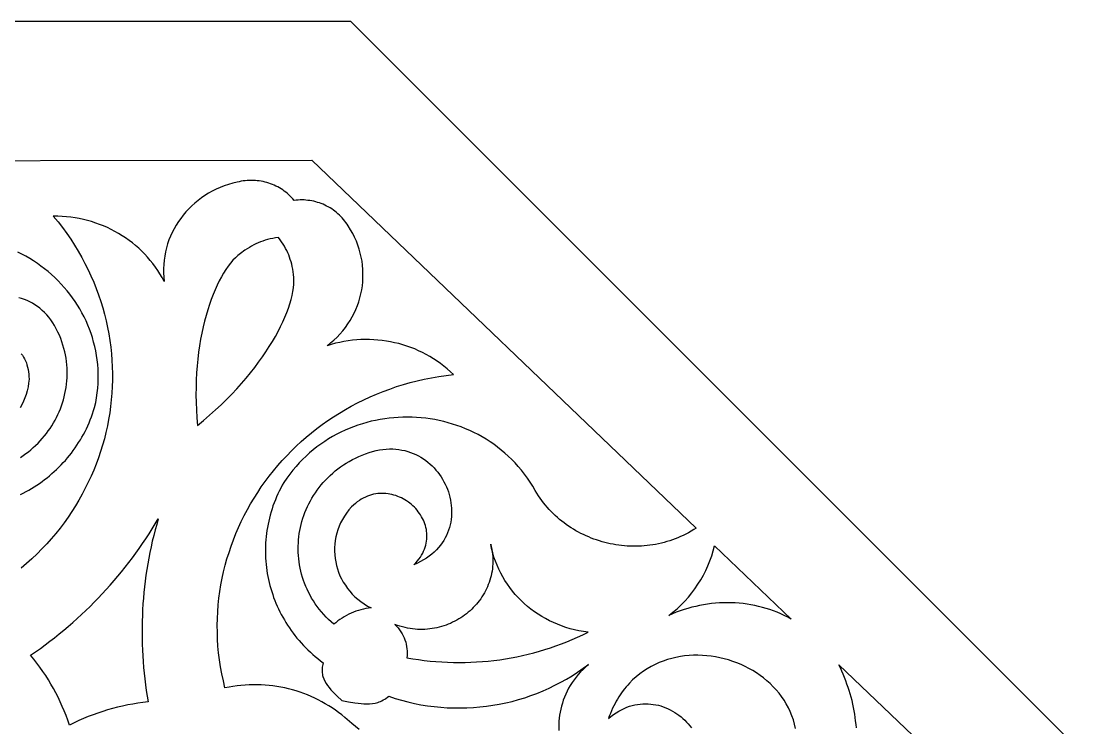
# Model space of a CAD drawing. Extents: x -118 to 118, y -118 to 119.
# Drawn here: x 18.2 to 118.2, y 52.5 to 118.5 of the extents above; entities that cross this region are included whole.
import ezdxf

# ---------------------------------------------------------------- set-up
doc = ezdxf.new("R2010")
doc.units = 0
doc.header["$MEASUREMENT"] = 0
doc.layers.get('0').update_dxf_attribs({"linetype": 'CONTINUOUS'})
doc.layers.add('LAYER_1', color=18, linetype='CONTINUOUS')

msp = doc.modelspace()

# ---------------------------------------------------------------- linework, layer by layer
msp.add_lwpolyline([(118.2, 49.32), (48.97, 118.54), (-48.93, 118.54), (-118.16, 49.32), (-118.16, -48.58), (-48.93, -117.81), (48.97, -117.81), (118.2, -48.58)], close=True)
at = {"layer": 'LAYER_1'}
for points in [[(-5.44, 105.5), (45.33, 105.59), (81.25, 71.2), (81.02, 71.05), (80.78, 70.9), (80.53, 70.76), (80.29, 70.64), (80.04, 70.51), (79.79, 70.4), (79.54, 70.29), (79.28, 70.19), (79.03, 70.09), (78.77, 70.01), (78.51, 69.93), (78.25, 69.85), (77.99, 69.79), (77.73, 69.73), (77.46, 69.67), (77.2, 69.63), (76.93, 69.59), (76.67, 69.56), (76.4, 69.53), (76.13, 69.51), (75.87, 69.5), (75.6, 69.49), (75.33, 69.49), (75.07, 69.5), (74.8, 69.51), (74.54, 69.53), (74.27, 69.56), (74.01, 69.59), (73.75, 69.63), (73.48, 69.68), (73.22, 69.73), (72.96, 69.79), (72.71, 69.85), (72.45, 69.92), (72.2, 69.99), (71.94, 70.08), (71.69, 70.16), (71.44, 70.26), (71.2, 70.36), (70.96, 70.46), (70.71, 70.58), (70.48, 70.69), (70.24, 70.82), (70.01, 70.95), (69.78, 71.08), (69.55, 71.22), (69.33, 71.37), (69.11, 71.52), (68.9, 71.68), (68.69, 71.84), (68.48, 72.01), (68.28, 72.18), (68.08, 72.36), (67.88, 72.55), (67.69, 72.74), (67.51, 72.93), (67.33, 73.14), (67.15, 73.34), (66.98, 73.55), (66.82, 73.77), (66.66, 73.99), (66.5, 74.22), (66.35, 74.45), (66.21, 74.69), (65.97, 75.1), (65.73, 75.49), (65.47, 75.87), (65.19, 76.24), (64.91, 76.6), (64.62, 76.95), (64.32, 77.28), (64.01, 77.6), (63.69, 77.91), (63.37, 78.2), (63.03, 78.49), (62.69, 78.76), (62.33, 79.02), (61.98, 79.26), (61.61, 79.5), (61.24, 79.72), (60.86, 79.93), (60.48, 80.12), (60.09, 80.31), (59.69, 80.48), (59.29, 80.64), (58.89, 80.78), (58.48, 80.92), (58.07, 81.04), (57.66, 81.15), (57.24, 81.24), (56.82, 81.33), (56.4, 81.4), (55.98, 81.45), (55.55, 81.5), (55.12, 81.53), (54.7, 81.55), (54.27, 81.56), (53.84, 81.56), (53.41, 81.54), (52.99, 81.51), (52.56, 81.47), (52.14, 81.41), (51.71, 81.34), (51.29, 81.26), (50.87, 81.17), (50.46, 81.06), (50.05, 80.94), (49.64, 80.81), (49.23, 80.66), (48.83, 80.51), (48.43, 80.34), (48.04, 80.15), (47.65, 79.96), (47.27, 79.75), (46.9, 79.52), (46.53, 79.29), (46.17, 79.04), (45.81, 78.78), (45.46, 78.51), (45.12, 78.22), (44.79, 77.92), (44.47, 77.61), (44.15, 77.28), (43.85, 76.95), (43.55, 76.6), (43.26, 76.23), (42.99, 75.85), (42.72, 75.46), (42.57, 75.19), (42.42, 74.92), (42.29, 74.65), (42.16, 74.38), (42.03, 74.1), (41.92, 73.82), (41.81, 73.54), (41.7, 73.26), (41.61, 72.98), (41.52, 72.7), (41.44, 72.41), (41.36, 72.13), (41.3, 71.84), (41.24, 71.55), (41.18, 71.26), (41.13, 70.98), (41.09, 70.69), (41.06, 70.4), (41.03, 70.11), (41.01, 69.82), (41, 69.53), (40.99, 69.24), (40.99, 68.95), (41, 68.66), (41.01, 68.38), (41.03, 68.09), (41.05, 67.8), (41.09, 67.51), (41.13, 67.23), (41.17, 66.94), (41.22, 66.66), (41.28, 66.38), (41.34, 66.1), (41.42, 65.82), (41.49, 65.54), (41.58, 65.26), (41.67, 64.99), (41.76, 64.71), (41.87, 64.44), (41.97, 64.17), (42.09, 63.91), (42.21, 63.64), (42.34, 63.38), (42.47, 63.12), (42.61, 62.86), (42.76, 62.61), (42.91, 62.36), (43.06, 62.11), (43.23, 61.86), (43.4, 61.62), (43.57, 61.38), (43.75, 61.14), (43.94, 60.91), (44.14, 60.68), (44.34, 60.46), (44.54, 60.23), (44.75, 60.02), (44.97, 59.8), (45.19, 59.59), (45.42, 59.39), (45.65, 59.19), (45.89, 58.99), (46.14, 58.8), (46.39, 58.61), (46.36, 58.46), (46.33, 58.32), (46.31, 58.18), (46.3, 58.04), (46.29, 57.91), (46.3, 57.79), (46.31, 57.66), (46.32, 57.55), (46.34, 57.43), (46.37, 57.32), (46.45, 57.1), (46.54, 56.89), (46.66, 56.68), (46.8, 56.48), (46.95, 56.29), (47.12, 56.09), (47.3, 55.9), (47.69, 55.5), (48.12, 55.07), (48.76, 54.97), (49.36, 54.87), (49.65, 54.82), (49.93, 54.79), (50.2, 54.77), (50.47, 54.76), (50.73, 54.76), (50.99, 54.79), (51.25, 54.83), (51.38, 54.87), (51.51, 54.9), (51.63, 54.95), (51.76, 55), (51.88, 55.06), (52.01, 55.13), (52.14, 55.2), (52.26, 55.28), (52.39, 55.38), (52.51, 55.48), (53.11, 55.28), (53.71, 55.1), (54.31, 54.95), (54.92, 54.81), (55.53, 54.69), (56.14, 54.59), (56.75, 54.51), (57.37, 54.45), (57.98, 54.41), (58.59, 54.39), (59.21, 54.38), (59.82, 54.39), (60.43, 54.43), (61.04, 54.48), (61.65, 54.54), (62.25, 54.63), (62.85, 54.74), (63.45, 54.86), (64.05, 55), (64.63, 55.16), (65.22, 55.34), (65.8, 55.54), (66.37, 55.75), (66.94, 55.98), (67.5, 56.23), (68.05, 56.5), (68.59, 56.78), (69.13, 57.08), (69.66, 57.4), (70.17, 57.73), (70.68, 58.09), (71.18, 58.46), (70.92, 58.23), (70.68, 57.99), (70.44, 57.75), (70.23, 57.51), (70.02, 57.26), (69.83, 57), (69.65, 56.75), (69.48, 56.48), (69.32, 56.22), (69.18, 55.95), (69.05, 55.67), (68.94, 55.4), (68.83, 55.12), (68.74, 54.84), (68.66, 54.56), (68.59, 54.28), (68.53, 53.99), (68.48, 53.71), (68.45, 53.42), (68.42, 53.14), (68.41, 52.85), (68.41, 52.56), (68.42, 52.28)], [(49.74, 52.38), (49.08, 52.93), (48.42, 53.49), (48.41, 53.49), (48.12, 53.73), (47.83, 53.96), (47.53, 54.18), (47.22, 54.39), (46.91, 54.59), (46.59, 54.78), (46.26, 54.97), (45.93, 55.14), (45.6, 55.3), (45.26, 55.46), (44.92, 55.6), (44.58, 55.73), (44.23, 55.86), (43.88, 55.97), (43.52, 56.08), (43.16, 56.17), (42.8, 56.25), (42.44, 56.33), (42.07, 56.39), (41.7, 56.44), (41.33, 56.49), (40.96, 56.52), (40.59, 56.54), (40.21, 56.55), (39.84, 56.55), (39.46, 56.54), (39.09, 56.52), (38.71, 56.49), (38.34, 56.45), (37.96, 56.4), (37.59, 56.33), (37.21, 56.26), (37.06, 56.91), (36.92, 57.57), (36.8, 58.22), (36.7, 58.87), (36.62, 59.52), (36.56, 60.17), (36.52, 60.82), (36.5, 61.46), (36.49, 62.1), (36.5, 62.74), (36.53, 63.38), (36.58, 64.01), (36.65, 64.64), (36.73, 65.27), (36.83, 65.89), (36.95, 66.5), (37.09, 67.12), (37.24, 67.72), (37.4, 68.33), (37.59, 68.92), (37.79, 69.51), (38, 70.1), (38.23, 70.68), (38.48, 71.25), (38.74, 71.81), (39.02, 72.37), (39.31, 72.92), (39.61, 73.47), (39.93, 74), (40.27, 74.53), (40.61, 75.05), (40.97, 75.55), (41.35, 76.05), (41.74, 76.54), (42.14, 77.03), (42.55, 77.5), (42.98, 77.96), (43.42, 78.41), (43.87, 78.85), (44.33, 79.28), (44.81, 79.69), (45.3, 80.1), (45.8, 80.49), (46.31, 80.88), (46.83, 81.24), (47.36, 81.6), (47.9, 81.94), (48.46, 82.28), (49.02, 82.59), (49.59, 82.9), (50.18, 83.18), (50.77, 83.46), (51.37, 83.72), (51.99, 83.96), (52.61, 84.19), (53.24, 84.41), (53.88, 84.61), (54.52, 84.79), (55.18, 84.96), (55.84, 85.11), (56.51, 85.24), (57.19, 85.36), (57.88, 85.46), (58.57, 85.54), (58.28, 85.81), (57.98, 86.08), (57.67, 86.33), (57.36, 86.57), (57.03, 86.8), (56.7, 87.02), (56.36, 87.23), (56.02, 87.42), (55.67, 87.6), (55.31, 87.77), (54.95, 87.93), (54.58, 88.07), (54.21, 88.2), (53.83, 88.32), (53.45, 88.43), (53.07, 88.52), (52.69, 88.6), (52.3, 88.67), (51.9, 88.73), (51.51, 88.77), (51.12, 88.8), (50.72, 88.82), (50.32, 88.82), (49.92, 88.81), (49.53, 88.78), (49.13, 88.75), (48.73, 88.69), (48.33, 88.63), (47.94, 88.55), (47.54, 88.46), (47.15, 88.35), (46.76, 88.23), (47.08, 88.49), (47.39, 88.76), (47.69, 89.04), (47.96, 89.33), (48.23, 89.64), (48.47, 89.95), (48.7, 90.27), (48.91, 90.6), (49.1, 90.94), (49.28, 91.28), (49.44, 91.63), (49.59, 91.99), (49.71, 92.35), (49.82, 92.72), (49.92, 93.09), (49.99, 93.46), (50.05, 93.84), (50.09, 94.22), (50.11, 94.6), (50.11, 94.98), (50.1, 95.36), (50.07, 95.75), (50.02, 96.13), (49.95, 96.51), (49.86, 96.89), (49.76, 97.26), (49.63, 97.63), (49.49, 98), (49.33, 98.37), (49.15, 98.73), (48.95, 99.08), (48.73, 99.43), (48.63, 99.59), (48.52, 99.74), (48.41, 99.89), (48.29, 100.04), (48.17, 100.18), (48.04, 100.32), (47.91, 100.45), (47.77, 100.57), (47.63, 100.69), (47.49, 100.81), (47.34, 100.91), (47.19, 101.02), (47.03, 101.12), (46.87, 101.21), (46.71, 101.29), (46.55, 101.37), (46.38, 101.45), (46.21, 101.52), (46.04, 101.58), (45.86, 101.63), (45.69, 101.68), (45.51, 101.73), (45.33, 101.77), (45.15, 101.8), (44.97, 101.82), (44.78, 101.84), (44.6, 101.86), (44.41, 101.86), (44.23, 101.86), (44.04, 101.85), (43.86, 101.84), (43.67, 101.82), (43.55, 101.96), (43.43, 102.09), (43.3, 102.22), (43.17, 102.35), (43.04, 102.47), (42.9, 102.58), (42.75, 102.69), (42.61, 102.79), (42.45, 102.89), (42.3, 102.99), (42.14, 103.07), (41.98, 103.16), (41.82, 103.23), (41.65, 103.3), (41.48, 103.37), (41.31, 103.43), (41.13, 103.48), (40.96, 103.53), (40.78, 103.57), (40.6, 103.61), (40.41, 103.64), (40.23, 103.66), (40.05, 103.68), (39.86, 103.69), (39.67, 103.69), (39.48, 103.68), (39.3, 103.67), (39.11, 103.66), (38.92, 103.63), (38.73, 103.6), (38.54, 103.56), (38.35, 103.52), (37.94, 103.42), (37.54, 103.3), (37.15, 103.17), (36.77, 103.02), (36.39, 102.86), (36.03, 102.68), (35.68, 102.48), (35.34, 102.27), (35.02, 102.05), (34.7, 101.82), (34.4, 101.57), (34.11, 101.3), (33.83, 101.03), (33.57, 100.75), (33.31, 100.45), (33.08, 100.14), (32.86, 99.83), (32.65, 99.5), (32.46, 99.17), (32.28, 98.82), (32.12, 98.47), (31.98, 98.12), (31.85, 97.75), (31.75, 97.38), (31.65, 97), (31.58, 96.62), (31.52, 96.24), (31.49, 95.84), (31.47, 95.45), (31.47, 95.05), (31.49, 94.65), (31.53, 94.25), (31.34, 94.6), (31.14, 94.94), (30.93, 95.27), (30.71, 95.59), (30.48, 95.91), (30.23, 96.21), (29.98, 96.51), (29.71, 96.8), (29.44, 97.07), (29.15, 97.34), (28.86, 97.6), (28.56, 97.85), (28.25, 98.08), (27.93, 98.31), (27.6, 98.52), (27.27, 98.73), (26.93, 98.92), (26.58, 99.1), (26.23, 99.27), (25.87, 99.43), (25.5, 99.57), (25.13, 99.7), (24.75, 99.83), (24.37, 99.93), (23.98, 100.03), (23.59, 100.11), (23.2, 100.18), (22.8, 100.24), (22.4, 100.28), (21.99, 100.31), (21.58, 100.33), (21.17, 100.33), (21.61, 99.8), (22.02, 99.27), (22.42, 98.73), (22.8, 98.18), (23.16, 97.62), (23.5, 97.06), (23.83, 96.49), (24.13, 95.92), (24.42, 95.34), (24.69, 94.76), (24.95, 94.17), (25.18, 93.58), (25.4, 92.98), (25.61, 92.38), (25.79, 91.78), (25.96, 91.17), (26.11, 90.56), (26.24, 89.95), (26.36, 89.34), (26.46, 88.73), (26.54, 88.11), (26.6, 87.49), (26.65, 86.88), (26.68, 86.26), (26.7, 85.64), (26.69, 85.02), (26.68, 84.41), (26.64, 83.79), (26.59, 83.18), (26.52, 82.57), (26.44, 81.95), (26.34, 81.35), (26.22, 80.74), (26.08, 80.14), (25.94, 79.54), (25.77, 78.94), (25.59, 78.35), (25.39, 77.77), (25.18, 77.18), (24.95, 76.61), (24.7, 76.03), (24.44, 75.47), (24.16, 74.91), (23.87, 74.35), (23.56, 73.81), (23.24, 73.27), (22.9, 72.73), (22.55, 72.21), (22.18, 71.69), (21.8, 71.18), (21.4, 70.68), (20.98, 70.19), (20.55, 69.71), (20.11, 69.24), (19.65, 68.78), (19.17, 68.32), (18.68, 67.88), (18.18, 67.45)], [(18.09, 74.32), (18.36, 74.46), (18.62, 74.6), (18.88, 74.74), (19.13, 74.89), (19.39, 75.05), (19.63, 75.21), (19.88, 75.37), (20.12, 75.55), (20.36, 75.72), (20.59, 75.9), (20.82, 76.09), (21.04, 76.28), (21.26, 76.48), (21.48, 76.68), (21.69, 76.88), (21.9, 77.09), (22.1, 77.31), (22.3, 77.52), (22.49, 77.75), (22.68, 77.98), (22.86, 78.21), (23.04, 78.44), (23.21, 78.69), (23.38, 78.93), (23.54, 79.18), (23.7, 79.43), (23.85, 79.69), (24, 79.95), (24.14, 80.21), (24.27, 80.48), (24.4, 80.75), (24.52, 81.03), (24.63, 81.31), (24.74, 81.59), (24.84, 81.88), (24.94, 82.17), (25.03, 82.46), (25.13, 82.92), (25.21, 83.37), (25.27, 83.83), (25.32, 84.28), (25.35, 84.72), (25.37, 85.17), (25.37, 85.61), (25.35, 86.04), (25.32, 86.48), (25.27, 86.91), (25.21, 87.33), (25.14, 87.75), (25.05, 88.17), (24.94, 88.58), (24.83, 88.99), (24.7, 89.39), (24.55, 89.78), (24.4, 90.17), (24.23, 90.55), (24.05, 90.93), (23.85, 91.3), (23.65, 91.67), (23.43, 92.02), (23.2, 92.37), (22.96, 92.71), (22.71, 93.05), (22.45, 93.38), (22.18, 93.69), (21.9, 94), (21.61, 94.31), (21.31, 94.6), (21, 94.88), (20.68, 95.16), (20.36, 95.42), (20.02, 95.68), (19.68, 95.92), (19.33, 96.16), (18.97, 96.38), (18.6, 96.6), (18.23, 96.8), (17.85, 96.99)], [(18.11, 77.8), (18.36, 77.97), (18.6, 78.15), (18.84, 78.33), (19.08, 78.52), (19.3, 78.72), (19.52, 78.92), (19.74, 79.13), (19.94, 79.35), (20.14, 79.57), (20.34, 79.8), (20.52, 80.03), (20.7, 80.27), (20.87, 80.51), (21.03, 80.76), (21.19, 81.02), (21.33, 81.27), (21.47, 81.53), (21.6, 81.8), (21.72, 82.07), (21.83, 82.34), (21.94, 82.62), (22.03, 82.9), (22.12, 83.18), (22.2, 83.47), (22.26, 83.76), (22.32, 84.05), (22.37, 84.34), (22.41, 84.64), (22.44, 84.94), (22.46, 85.24), (22.47, 85.54), (22.47, 85.84), (22.46, 86.15), (22.43, 86.45), (22.4, 86.76), (22.36, 87.06), (22.3, 87.37), (22.24, 87.68), (22.16, 87.98), (22.07, 88.29), (21.97, 88.6), (21.86, 88.9), (21.74, 89.21), (21.6, 89.51), (21.45, 89.82), (21.29, 90.11), (21.12, 90.39), (20.94, 90.65), (20.75, 90.9), (20.55, 91.13), (20.35, 91.34), (20.13, 91.54), (19.91, 91.73), (19.69, 91.9), (19.45, 92.06), (19.22, 92.2), (18.97, 92.33), (18.72, 92.45), (18.47, 92.55), (18.21, 92.64), (17.95, 92.72)], [(18.18, 87.49), (18.29, 87.34), (18.39, 87.17), (18.49, 87), (18.57, 86.82), (18.65, 86.63), (18.71, 86.44), (18.77, 86.23), (18.82, 86.02), (18.85, 85.81), (18.88, 85.58), (18.89, 85.35), (18.9, 85.11), (18.86, 84.74), (18.81, 84.38), (18.73, 84.03), (18.63, 83.69), (18.52, 83.36), (18.38, 83.04), (18.23, 82.72), (18.06, 82.42)], [(90.54, 52.45), (90.44, 52.86), (90.33, 53.27), (90.19, 53.66), (90.04, 54.04), (89.86, 54.41), (89.67, 54.76), (89.46, 55.11), (89.23, 55.44), (88.99, 55.77), (88.73, 56.08), (88.45, 56.37), (88.16, 56.66), (87.86, 56.93), (87.55, 57.19), (87.22, 57.43), (86.88, 57.66), (86.53, 57.88), (86.18, 58.08), (85.81, 58.27), (85.44, 58.44), (85.06, 58.6), (84.67, 58.74), (84.27, 58.87), (83.87, 58.98), (83.47, 59.08), (83.06, 59.16), (82.65, 59.22), (82.24, 59.27), (81.83, 59.3), (81.41, 59.31), (81, 59.31), (80.59, 59.29), (80.17, 59.25), (79.77, 59.19), (79.36, 59.11), (78.96, 59.02), (78.56, 58.91), (78.17, 58.77), (77.78, 58.62), (77.4, 58.45), (77.03, 58.26), (76.67, 58.05), (76.31, 57.82), (75.97, 57.57), (75.63, 57.3), (75.31, 57), (75, 56.69), (74.85, 56.52), (74.7, 56.35), (74.56, 56.18), (74.42, 56), (74.28, 55.81), (74.15, 55.62), (74.02, 55.42), (73.9, 55.22), (73.77, 55.01), (73.66, 54.79), (73.54, 54.57), (73.43, 54.35), (73.33, 54.11), (73.23, 53.88), (73.13, 53.63), (73.04, 53.39), (73.28, 53.59), (73.52, 53.77), (73.77, 53.94), (74.02, 54.09), (74.26, 54.22), (74.51, 54.34), (74.76, 54.45), (75.01, 54.54), (75.26, 54.61), (75.51, 54.67), (75.76, 54.72), (76.01, 54.75), (76.26, 54.77), (76.51, 54.78), (76.75, 54.77), (77, 54.75), (77.24, 54.72), (77.48, 54.68), (77.71, 54.63), (77.94, 54.57), (78.17, 54.49), (78.4, 54.41), (78.62, 54.31), (78.83, 54.21), (79.04, 54.09), (79.25, 53.97), (79.45, 53.84), (79.64, 53.7), (79.83, 53.56), (80.01, 53.4), (80.19, 53.24), (80.35, 53.07), (80.51, 52.9), (80.66, 52.71), (80.81, 52.53)], [(96.22, 52.52), (96.19, 52.85), (96.15, 53.17), (96.11, 53.49), (96.06, 53.8), (96.01, 54.12), (95.95, 54.44), (95.88, 54.75), (95.81, 55.07), (95.73, 55.38), (95.64, 55.69), (95.55, 56), (95.45, 56.31), (95.34, 56.62), (95.23, 56.92), (95.11, 57.23), (94.99, 57.53), (94.86, 57.83), (94.73, 58.13), (94.58, 58.42), (109.82, 43.86)]]:
    msp.add_lwpolyline(points, dxfattribs=at)
for points in [[(34.64, 80.77), (35.22, 81.25), (35.78, 81.74), (36.33, 82.23), (36.85, 82.72), (37.36, 83.21), (37.85, 83.71), (38.31, 84.21), (38.76, 84.71), (39.19, 85.21), (39.6, 85.71), (39.99, 86.2), (40.36, 86.7), (40.71, 87.19), (41.04, 87.67), (41.35, 88.15), (41.64, 88.63), (41.92, 89.1), (42.17, 89.56), (42.4, 90.02), (42.62, 90.46), (42.81, 90.9), (42.98, 91.33), (43.14, 91.74), (43.27, 92.15), (43.39, 92.54), (43.48, 92.92), (43.55, 93.29), (43.61, 93.64), (43.64, 93.98), (43.65, 94.3), (43.65, 94.61), (43.62, 94.9), (43.58, 95.15), (43.54, 95.4), (43.5, 95.64), (43.45, 95.87), (43.39, 96.09), (43.32, 96.3), (43.25, 96.52), (43.17, 96.72), (43.08, 96.93), (42.99, 97.13), (42.88, 97.33), (42.77, 97.53), (42.64, 97.73), (42.5, 97.94), (42.36, 98.14), (42.2, 98.35), (41.93, 98.31), (41.68, 98.26), (41.43, 98.21), (41.2, 98.15), (40.97, 98.09), (40.74, 98.02), (40.53, 97.94), (40.31, 97.85), (40.1, 97.75), (39.9, 97.65), (39.69, 97.54), (39.49, 97.42), (39.28, 97.29), (39.07, 97.16), (38.65, 96.85), (38.42, 96.66), (38.19, 96.45), (37.96, 96.22), (37.74, 95.95), (37.52, 95.67), (37.3, 95.36), (37.09, 95.02), (36.88, 94.67), (36.68, 94.29), (36.48, 93.89), (36.29, 93.47), (36.1, 93.03), (35.93, 92.57), (35.76, 92.09), (35.6, 91.59), (35.45, 91.07), (35.3, 90.54), (35.17, 89.99), (35.05, 89.42), (34.94, 88.84), (34.84, 88.24), (34.75, 87.62), (34.67, 86.99), (34.61, 86.35), (34.56, 85.69), (34.53, 85.02), (34.51, 84.34), (34.5, 83.65), (34.51, 82.94), (34.54, 82.23), (34.58, 81.5)], [(49.04, 73.18), (48.8, 72.9), (48.57, 72.6), (48.37, 72.3), (48.19, 72), (48.02, 71.68), (47.88, 71.36), (47.76, 71.04), (47.66, 70.71), (47.58, 70.38), (47.52, 70.04), (47.48, 69.7), (47.45, 69.37), (47.45, 69.03), (47.47, 68.69), (47.5, 68.36), (47.56, 68.03), (47.63, 67.7), (47.72, 67.38), (47.83, 67.06), (47.96, 66.74), (48.11, 66.44), (48.27, 66.14), (48.46, 65.85), (48.66, 65.56), (48.87, 65.29), (49.11, 65.03), (49.36, 64.78), (49.63, 64.54), (49.91, 64.32), (50.22, 64.11), (50.53, 63.91), (50.87, 63.73), (50.63, 63.7), (50.38, 63.67), (50.15, 63.62), (49.91, 63.56), (49.68, 63.49), (49.45, 63.42), (49.22, 63.34), (49, 63.24), (48.78, 63.14), (48.57, 63.03), (48.36, 62.91), (48.16, 62.78), (47.96, 62.65), (47.76, 62.51), (47.58, 62.35), (47.4, 62.2), (47.14, 62.42), (46.9, 62.65), (46.66, 62.88), (46.44, 63.12), (46.23, 63.37), (46.02, 63.61), (45.83, 63.87), (45.65, 64.12), (45.48, 64.39), (45.31, 64.65), (45.16, 64.92), (45.02, 65.19), (44.89, 65.47), (44.76, 65.74), (44.65, 66.03), (44.55, 66.31), (44.46, 66.59), (44.37, 66.88), (44.3, 67.17), (44.24, 67.46), (44.18, 67.75), (44.14, 68.04), (44.1, 68.33), (44.08, 68.63), (44.06, 68.92), (44.05, 69.22), (44.06, 69.51), (44.07, 69.8), (44.09, 70.09), (44.12, 70.39), (44.16, 70.68), (44.21, 70.97), (44.27, 71.25), (44.33, 71.54), (44.41, 71.82), (44.5, 72.11), (44.59, 72.38), (44.69, 72.66), (44.8, 72.93), (44.92, 73.2), (45.05, 73.47), (45.19, 73.73), (45.34, 73.99), (45.49, 74.25), (45.66, 74.5), (45.83, 74.75), (46.01, 74.99), (46.2, 75.22), (46.4, 75.46), (46.61, 75.68), (46.82, 75.9), (47.04, 76.12), (47.28, 76.32), (47.52, 76.53), (47.76, 76.72), (48.02, 76.91), (48.28, 77.09), (48.55, 77.26), (48.83, 77.43), (49.12, 77.59), (49.42, 77.74), (49.72, 77.88), (50.03, 78.02), (50.35, 78.14), (50.69, 78.26), (51.01, 78.36), (51.34, 78.44), (51.66, 78.5), (51.97, 78.55), (52.28, 78.57), (52.59, 78.59), (52.89, 78.59), (53.18, 78.57), (53.47, 78.54), (53.75, 78.49), (54.02, 78.43), (54.29, 78.36), (54.55, 78.27), (54.81, 78.17), (55.05, 78.06), (55.29, 77.94), (55.53, 77.81), (55.75, 77.67), (55.97, 77.51), (56.18, 77.35), (56.38, 77.18), (56.57, 77), (56.76, 76.81), (56.93, 76.61), (57.1, 76.41), (57.26, 76.2), (57.41, 75.98), (57.55, 75.76), (57.67, 75.53), (57.79, 75.3), (57.9, 75.06), (58, 74.82), (58.09, 74.57), (58.17, 74.32), (58.23, 74.07), (58.29, 73.81), (58.33, 73.56), (58.36, 73.3), (58.38, 73.04), (58.39, 72.78), (58.39, 72.52), (58.38, 72.27), (58.35, 72.01), (58.31, 71.75), (58.25, 71.5), (58.19, 71.25), (58.11, 71), (58.01, 70.75), (57.91, 70.51), (57.79, 70.27), (57.65, 70.04), (57.5, 69.81), (57.34, 69.59), (57.16, 69.37), (56.97, 69.16), (56.76, 68.95), (56.54, 68.76), (56.3, 68.57), (56.05, 68.39), (55.78, 68.22), (55.49, 68.06), (55.19, 67.9), (54.87, 67.76), (55.04, 67.94), (55.2, 68.12), (55.34, 68.3), (55.47, 68.48), (55.59, 68.66), (55.69, 68.85), (55.78, 69.03), (55.86, 69.22), (55.93, 69.41), (55.98, 69.59), (56.02, 69.78), (56.06, 69.97), (56.08, 70.15), (56.09, 70.34), (56.09, 70.53), (56.08, 70.71), (56.06, 70.89), (56.03, 71.07), (55.99, 71.25), (55.95, 71.43), (55.89, 71.6), (55.83, 71.77), (55.75, 71.94), (55.67, 72.1), (55.59, 72.26), (55.49, 72.42), (55.39, 72.57), (55.28, 72.72), (55.16, 72.87), (55.04, 73.01), (54.91, 73.14), (54.78, 73.27), (54.64, 73.4), (54.49, 73.51), (54.35, 73.63), (54.19, 73.73), (54.03, 73.83), (53.87, 73.93), (53.7, 74.01), (53.53, 74.09), (53.36, 74.16), (53.18, 74.23), (53, 74.28), (52.82, 74.33), (52.63, 74.37), (52.45, 74.4), (52.26, 74.42), (52.07, 74.43), (51.88, 74.44), (51.68, 74.43), (51.49, 74.41), (51.3, 74.39), (51.1, 74.35), (50.91, 74.3), (50.72, 74.24), (50.53, 74.17), (50.33, 74.09), (50.14, 74), (49.95, 73.89), (49.77, 73.78), (49.58, 73.65), (49.4, 73.5), (49.22, 73.35)], [(22.68, 52.79), (22.53, 53.23), (22.37, 53.67), (22.2, 54.1), (22.01, 54.53), (21.82, 54.96), (21.62, 55.38), (21.41, 55.8), (21.18, 56.21), (20.95, 56.62), (20.71, 57.02), (20.46, 57.41), (20.19, 57.8), (19.92, 58.19), (19.64, 58.57), (19.35, 58.94), (19.05, 59.31), (19.51, 59.63), (19.96, 59.95), (20.41, 60.28), (20.85, 60.61), (21.29, 60.95), (21.72, 61.3), (22.15, 61.65), (22.57, 62.01), (22.99, 62.37), (23.4, 62.74), (23.81, 63.11), (24.21, 63.49), (24.6, 63.87), (24.99, 64.26), (25.37, 64.65), (25.75, 65.05), (26.12, 65.46), (26.49, 65.86), (26.85, 66.28), (27.2, 66.7), (27.55, 67.12), (27.89, 67.55), (28.23, 67.98), (28.56, 68.41), (28.88, 68.85), (29.2, 69.3), (29.51, 69.75), (29.82, 70.2), (30.12, 70.66), (30.41, 71.12), (30.7, 71.59), (30.98, 72.06), (30.83, 71.54), (30.68, 71.02), (30.55, 70.49), (30.42, 69.97), (30.31, 69.44), (30.2, 68.91), (30.09, 68.38), (30, 67.85), (29.91, 67.31), (29.83, 66.78), (29.76, 66.24), (29.7, 65.71), (29.64, 65.17), (29.59, 64.64), (29.55, 64.1), (29.52, 63.56), (29.49, 63.02), (29.47, 62.48), (29.46, 61.94), (29.46, 61.41), (29.47, 60.87), (29.48, 60.33), (29.5, 59.79), (29.53, 59.25), (29.56, 58.71), (29.61, 58.17), (29.66, 57.63), (29.72, 57.1), (29.78, 56.56), (29.86, 56.02), (29.94, 55.49), (30.03, 54.95), (29.55, 54.9), (29.07, 54.83), (28.59, 54.75), (28.12, 54.66), (27.65, 54.56), (27.18, 54.45), (26.71, 54.33), (26.25, 54.2), (25.79, 54.06), (25.33, 53.9), (24.88, 53.74), (24.43, 53.57), (23.99, 53.39), (23.55, 53.2), (23.11, 53)], [(53.09, 62.18), (53.25, 62.02), (53.39, 61.86), (53.52, 61.69), (53.65, 61.51), (53.76, 61.32), (53.86, 61.13), (53.95, 60.94), (54.03, 60.74), (54.1, 60.54), (54.15, 60.33), (54.19, 60.13), (54.22, 59.92), (54.24, 59.71), (54.25, 59.5), (54.24, 59.29), (54.22, 59.08), (54.76, 58.98), (55.3, 58.9), (55.84, 58.83), (56.39, 58.77), (56.93, 58.72), (57.47, 58.68), (58.02, 58.65), (58.56, 58.63), (59.11, 58.63), (59.65, 58.63), (60.19, 58.65), (60.73, 58.68), (61.28, 58.72), (61.82, 58.76), (62.35, 58.82), (62.89, 58.89), (63.43, 58.98), (63.96, 59.07), (64.49, 59.17), (65.02, 59.28), (65.55, 59.41), (66.07, 59.54), (66.6, 59.69), (67.11, 59.84), (67.63, 60.01), (68.14, 60.19), (68.65, 60.37), (69.16, 60.57), (69.66, 60.78), (70.16, 61), (70.65, 61.23), (71.14, 61.47), (70.71, 61.53), (70.29, 61.6), (69.88, 61.69), (69.47, 61.79), (69.07, 61.91), (68.67, 62.05), (68.28, 62.2), (67.9, 62.36), (67.53, 62.54), (67.17, 62.73), (66.81, 62.93), (66.47, 63.15), (66.13, 63.38), (65.8, 63.62), (65.49, 63.88), (65.18, 64.14), (64.89, 64.42), (64.61, 64.7), (64.34, 65), (64.08, 65.31), (63.83, 65.63), (63.6, 65.96), (63.38, 66.29), (63.17, 66.64), (62.98, 66.99), (62.8, 67.36), (62.64, 67.73), (62.49, 68.11), (62.35, 68.49), (62.24, 68.89), (62.13, 69.29), (62.05, 69.69), (62.1, 69.45), (62.15, 69.22), (62.19, 68.98), (62.21, 68.75), (62.23, 68.52), (62.24, 68.29), (62.24, 68.06), (62.24, 67.84), (62.22, 67.61), (62.2, 67.39), (62.17, 67.17), (62.13, 66.96), (62.08, 66.74), (62.03, 66.53), (61.97, 66.32), (61.9, 66.11), (61.82, 65.91), (61.74, 65.71), (61.65, 65.52), (61.55, 65.32), (61.45, 65.13), (61.34, 64.95), (61.23, 64.77), (61.11, 64.59), (60.98, 64.41), (60.85, 64.25), (60.71, 64.08), (60.57, 63.92), (60.42, 63.76), (60.27, 63.61), (60.11, 63.47), (59.94, 63.32), (59.78, 63.19), (59.6, 63.06), (59.43, 62.93), (59.24, 62.81), (59.06, 62.7), (58.87, 62.59), (58.68, 62.48), (58.48, 62.39), (58.28, 62.29), (58.08, 62.21), (57.87, 62.13), (57.66, 62.06), (57.45, 61.99), (57.24, 61.94), (57.02, 61.88), (56.8, 61.84), (56.58, 61.8), (56.36, 61.77), (56.13, 61.75), (55.9, 61.73), (55.67, 61.72), (55.44, 61.72), (55.21, 61.73), (54.98, 61.75), (54.74, 61.77), (54.51, 61.8), (54.27, 61.84), (54.04, 61.89), (53.8, 61.95), (53.56, 62.02), (53.33, 62.09)], [(90.13, 62.68), (89.81, 62.86), (89.48, 63.02), (89.15, 63.17), (88.81, 63.32), (88.47, 63.45), (88.13, 63.57), (87.78, 63.68), (87.43, 63.78), (87.07, 63.88), (86.72, 63.96), (86.36, 64.03), (86, 64.08), (85.63, 64.13), (85.27, 64.17), (84.9, 64.2), (84.53, 64.22), (84.16, 64.22), (83.79, 64.22), (83.42, 64.2), (83.05, 64.18), (82.68, 64.14), (82.31, 64.09), (81.94, 64.03), (81.57, 63.96), (81.2, 63.88), (80.84, 63.79), (80.47, 63.69), (80.11, 63.58), (79.75, 63.45), (79.39, 63.32), (79.03, 63.17), (78.68, 63.01), (79.08, 63.33), (79.46, 63.66), (79.83, 64.01), (80.18, 64.37), (80.52, 64.74), (80.83, 65.13), (81.13, 65.53), (81.41, 65.94), (81.68, 66.36), (81.92, 66.79), (82.14, 67.22), (82.35, 67.67), (82.53, 68.13), (82.7, 68.59), (82.84, 69.06), (82.96, 69.54)]]:
    msp.add_lwpolyline(points, close=True, dxfattribs=at)

doc.saveas('drawing.dxf')
